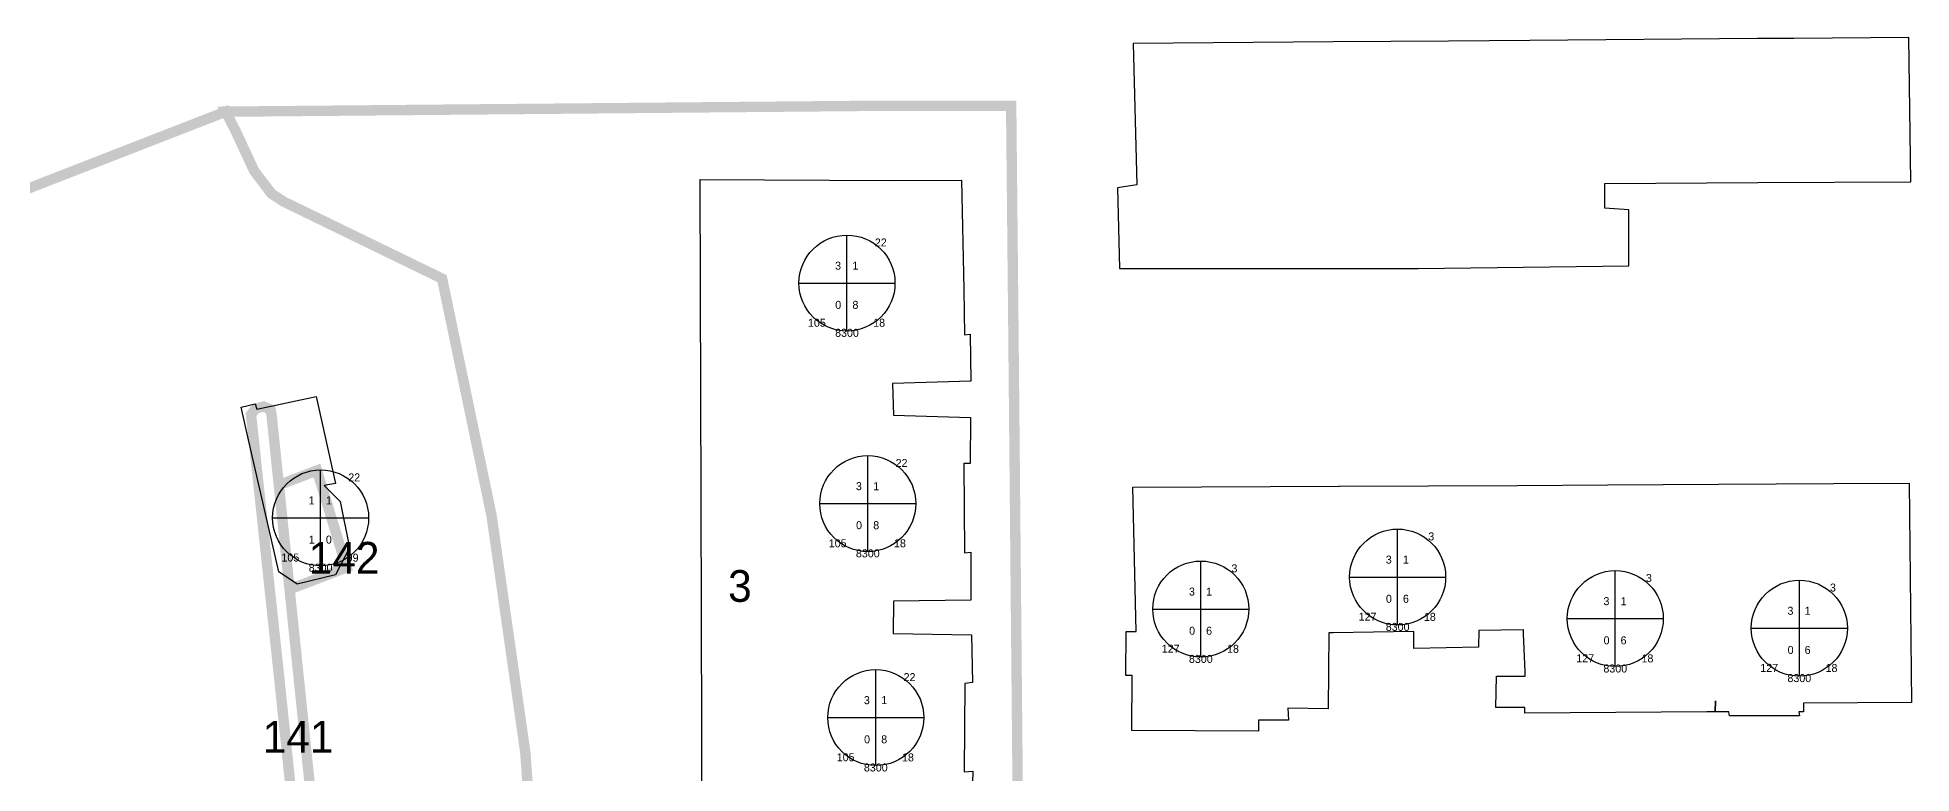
# Model space of a CAD drawing. Header units: inches. Extents: x 179568 to 180433, y 653998 to 654850.
# Drawn here: x 180274 to 180391.1, y 654718.3 to 654764.3 of the extents above; entities that cross this region are included whole.
import ezdxf
from ezdxf.enums import TextEntityAlignment as Align

# ---------------------------------------------------------------- set-up
doc = ezdxf.new("R2010")
doc.units = ezdxf.units.IN
doc.header["$MEASUREMENT"] = 0
for name, color, linetype in [('2200', 254, 'Continuous'), ('2203', 7, 'Continuous'), ('2206', 255, 'Continuous'), ('9100', 255, 'Continuous'), ('chelkot lines', 1, 'Continuous'), ('chelkot numbers', 1, 'Continuous')]:
    doc.layers.add(name, color=color, linetype=linetype)
doc.styles.add('HEBTXT', font='HEBTXT.shx')
doc.styles.get("Standard").update_dxf_attribs({"font": 'arial.ttf'})

# ---------------------------------------------------------------- blocks, each defined once
blk = doc.blocks.new('2206')
at = {"color": 0, "lineweight": -2}
for p, q in [((0, -7.5), (0, 7.5)), ((-7.5, 0), (7.5, 0))]:
    blk.add_line(p, q, dxfattribs=at)
blk.add_circle((0, 0), 7.5, dxfattribs=at)
at = {"color": 0, "lineweight": -2, "style": 'HEBTXT'}
for tag, p in [('NUM-FLOORS', (-0.93, 2.1)), ('NUM-BUSNS-CUR', (-0.9, -4.02))]:
    blk.add_attdef(tag, text='', height=2, dxfattribs=at).set_placement(p, align=Align.RIGHT)
for tag, p in [('NUM-ENTR', (0.83, 2.1)), ('NUM-APTS-CUR', (0.83, -4.02))]:
    blk.add_attdef(tag, p, '', height=2, dxfattribs=at)
at = {"lineweight": -2, "style": 'HEBTXT', "flags": 1}
for tag, p in [('CITY-CODE', (0, -12.5)), ('STREET-CODE', (0, -15)), ('STRT_TYPE', (0, -27.5)), ('STREET-CODE-2', (0, -30))]:
    blk.add_attdef(tag, text='', height=2, dxfattribs=at).set_placement(p, align=Align.CENTER)
at = {"color": 0, "lineweight": -2, "style": 'HEBTXT'}
blk.add_attdef('BLDG-TYPE', text='', height=2, dxfattribs=at).set_placement((0, -22.5), align=Align.CENTER)
at = {"lineweight": -2, "style": 'HEBTXT'}
for tag, p in [('BLDG-NUM-2', (0, -32.5)), ('BLDG-LETTER-2', (0, -35))]:
    blk.add_attdef(tag, text='', height=2, dxfattribs=at).set_placement(p, align=Align.CENTER)
at = {"layer": '2203', "lineweight": -2, "style": 'HEBTXT'}
for tag, p in [('BLDG-NUM', (0, -17.5)), ('BLDG-LETTER', (0, -20))]:
    blk.add_attdef(tag, text='', height=2, dxfattribs=at).set_placement(p, align=Align.CENTER)

msp = doc.modelspace()

# ---------------------------------------------------------------- linework, layer by layer
at = {"layer": '2200'}
for points in [[(180381.49, 654755.25, 73.46), (180391.04, 654755.3, 73.46), (180390.92, 654764.33, 73.46), (180383.73, 654764.27, 73.46), (180381.47, 654764.26, 73.46), (180367.23, 654764.14, 73.46), (180362.15, 654764.1, 73.46), (180354.95, 654764.05, 73.46), (180342.46, 654763.95, 73.46), (180342.68, 654755.11, 73.46), (180341.47, 654754.92, 71.68), (180341.59, 654749.89, 71.68), (180349.52, 654749.89, 74.7), (180354.9, 654749.89, 74.7), (180354.9, 654749.89, 74.7), (180360.27, 654749.89, 74.7), (180366.84, 654749.97, 72.73), (180373.42, 654750.05, 70.77), (180373.43, 654753.56, 70.77), (180371.93, 654753.65, 70.77), (180371.92, 654755.2, 73.46), (180381.48, 654755.25, 73.46)], [(180292.61, 654736.44, 68.09), (180291.9, 654736.32, 68.15), (180292.91, 654735.31, 68.56), (180293.49, 654732.42, 68.56), (180292.6, 654730.72, 68.56), (180290.22, 654730.15, 68.56), (180289.07, 654730.91, 68.56), (180287.18, 654739.17, 68.56), (180286.71, 654741.22, 68.56), (180287.59, 654741.43, 68.56), (180287.7, 654741.08, 68.4), (180291.41, 654741.87, 68.09), (180291.41, 654741.87, 68.09)], [(180366.46, 654736.32, 72.41), (180372.11, 654736.35, 72.41), (180379.03, 654736.39, 72.41), (180386.23, 654736.43, 72.41), (180390.94, 654736.45, 72.41), (180391.09, 654722.75, 72.41), (180384.34, 654722.71, 74.97), (180384.33, 654722.17, 74.81), (180384.05, 654722.17, 74.81), (180384.08, 654721.91, 69.22), (180379.71, 654721.91, 69.26), (180379.68, 654722.17, 74.85), (180378.83, 654722.17, 74.86), (180378.3, 654722.17, 74.86), (180369.77, 654722.09, 74.6), (180366.92, 654722.07, 74.6), (180366.92, 654722.43, 74.62), (180365.12, 654722.43, 65.54), (180365.16, 654724.39, 65.54), (180366.95, 654724.39, 74.76), (180366.95, 654724.69, 74.5), (180366.84, 654727.04, 74.89), (180366.84, 654727.28, 74.93), (180366.83, 654727.28, 74.9), (180366.83, 654727.28, 74.9), (180364.05, 654727.24, 66.74), (180364.04, 654726.2, 66.57), (180360, 654726.13, 66.58), (180359.99, 654727.18, 66.74), (180354.96, 654727.11, 72.41), (180354.96, 654727.11, 72.41), (180354.67, 654727.11, 72.41), (180354.63, 654722.35, 66.92), (180352.11, 654722.39, 66.61), (180352.15, 654721.63, 66.61), (180350.28, 654721.63, 69.92), (180350.28, 654720.95, 69.89), (180342.38, 654721, 70.05), (180342.4, 654724.43, 70.08), (180342, 654724.43, 70.07), (180342.02, 654727.19, 70.07), (180342.64, 654727.19, 70.12), (180342.43, 654736.2, 72.41), (180355.31, 654736.27, 72.41), (180355.34, 654736.27, 72.41)], [(180378.84, 654722.84, 74.74), (180378.83, 654722.17, 74.86), (180378.83, 654722.17, 74.86), (180378.83, 654722.17, 74.86)]]:
    msp.add_polyline3d(points, close=True, dxfattribs=at)
msp.add_polyline3d([(180315.53, 654714.42, 74.76), (180315.49, 654727.88, 74.76), (180315.46, 654735.77, 74.76), (180315.44, 654741.83, 74.76), (180315.4, 654755.44, 74.76), (180327.48, 654755.39, 74.76), (180331.73, 654755.41, 72.14), (180331.87, 654748.56, 74.76), (180331.92, 654745.74, 74.76), (180332.26, 654745.77, 74.76), (180332.3, 654742.84, 74.76), (180327.42, 654742.69, 74.76), (180327.42, 654742.69, 74.76), (180327.47, 654740.71, 74.76), (180332.29, 654740.57, 74.76), (180332.27, 654737.68, 74.76), (180331.88, 654737.69, 74.76), (180331.91, 654732.1, 74.76), (180332.3, 654732.15, 74.76), (180332.3, 654729.15, 74.76), (180327.47, 654729.09, 74.76), (180327.46, 654727.06, 74.76), (180327.46, 654727.06, 74.76), (180327.46, 654727.06, 74.76), (180332.36, 654726.98, 74.76), (180332.41, 654723.99, 74.76), (180331.93, 654723.94, 74.76), (180331.89, 654718.41, 74.76), (180332.43, 654718.44, 74.76), (180332.36, 654715.46, 74.76)], dxfattribs=at)
at = {"layer": 'chelkot lines', "color": 160, "linetype": 'Continuous', "true_color": 0x2323ff, "const_width": 0.65}
msp.add_lwpolyline([(180268.73, 654753.06), (180285.75, 654759.69), (180286.39, 654758.44), (180287.52, 654756), (180288.61, 654754.56), (180289.38, 654754.06), (180299.27, 654749.25), (180302.36, 654734.44), (180304.47, 654719.62), (180305.52, 654705.06)], dxfattribs=at)
for points in [[(180302.36, 654734.44), (180299.27, 654749.25), (180289.38, 654754.06), (180288.61, 654754.56), (180287.52, 654756), (180286.39, 654758.44), (180285.75, 654759.69), (180326.81, 654760.06), (180330.22, 654760.06), (180334.83, 654760.06), (180334.97, 654746), (180335.22, 654719.19), (180335.2, 654695.94), (180305.75, 654695.88), (180305.52, 654705.06), (180304.47, 654719.62), (180302.36, 654734.44)], [(180289.11, 654724.12), (180287.33, 654740.75), (180287.63, 654741.13), (180288.12, 654741.25), (180288.55, 654741.06), (180288.61, 654740.77), (180289.07, 654736.34), (180289.74, 654729.82), (180292.78, 654700.36), (180291.58, 654700.31), (180289.11, 654724.12)], [(180289.11, 654724.12), (180291.58, 654700.31), (180292.78, 654700.36), (180289.74, 654729.82), (180293.3, 654731.19), (180291.45, 654737.25), (180289.07, 654736.34), (180288.61, 654740.77), (180288.55, 654741.06), (180288.12, 654741.25), (180287.63, 654741.13), (180287.33, 654740.75), (180289.11, 654724.12)], [(180293.3, 654731.19), (180289.74, 654729.82), (180289.07, 654736.34), (180291.45, 654737.25), (180293.3, 654731.19)]]:
    msp.add_lwpolyline(points, close=True, dxfattribs=at)

# ---------------------------------------------------------------- block references
at = {"layer": '2206'}
ref = msp.add_blockref('2206', (180324.57, 654748.97), dxfattribs=dict(at, xscale=0.4, yscale=0.4))
ref.add_attrib('CITY_CODE', '8300', dxfattribs={"layer": '9100', "color": 7, "height": 0.5, "style": 'HEBTXT'}).set_placement((180324.57, 654745.61), align=Align.CENTER)
ref.add_attrib('STREET_COD', '105', dxfattribs={"layer": '9100', "color": 7, "height": 0.5, "style": 'HEBTXT'}).set_placement((180322.69, 654746.24), align=Align.CENTER)
ref.add_attrib('BLDG_NUM', '22', dxfattribs={"layer": '2203', "color": 7, "height": 0.5, "style": 'HEBTXT'}).set_placement((180326.68, 654751.26), align=Align.CENTER)
ref.add_attrib('STRT_TYPE', '18', dxfattribs={"layer": '9100', "color": 7, "height": 0.5, "style": 'HEBTXT'}).set_placement((180326.58, 654746.24), align=Align.CENTER)
ref.add_attrib('NUM_FLOORS', '3', dxfattribs={"layer": '0', "color": 0, "height": 0.5, "style": 'HEBTXT'}).set_placement((180324.2, 654749.81), align=Align.RIGHT)
ref.add_attrib('NUM_ENTR', '1', (180324.91, 654749.81), dxfattribs={"layer": '0', "color": 0, "height": 0.5, "style": 'HEBTXT'})
ref.add_attrib('NUM_APTS_C', '8', (180324.91, 654747.36), dxfattribs={"layer": '0', "color": 0, "height": 0.5, "style": 'HEBTXT'})
ref.add_attrib('NUM_BUSNS_', '0', dxfattribs={"layer": '0', "color": 0, "height": 0.5, "style": 'HEBTXT'}).set_placement((180324.21, 654747.36), align=Align.RIGHT)
ref = msp.add_blockref('2206', (180325.87, 654735.18), dxfattribs=dict(at, xscale=0.4, yscale=0.4))
ref.add_attrib('CITY_CODE', '8300', dxfattribs={"layer": '9100', "color": 7, "height": 0.5, "style": 'HEBTXT'}).set_placement((180325.87, 654731.82), align=Align.CENTER)
ref.add_attrib('STREET_COD', '105', dxfattribs={"layer": '9100', "color": 7, "height": 0.5, "style": 'HEBTXT'}).set_placement((180323.99, 654732.45), align=Align.CENTER)
ref.add_attrib('BLDG_NUM', '22', dxfattribs={"layer": '2203', "color": 7, "height": 0.5, "style": 'HEBTXT'}).set_placement((180327.98, 654737.47), align=Align.CENTER)
ref.add_attrib('STRT_TYPE', '18', dxfattribs={"layer": '9100', "color": 7, "height": 0.5, "style": 'HEBTXT'}).set_placement((180327.88, 654732.45), align=Align.CENTER)
ref.add_attrib('NUM_FLOORS', '3', dxfattribs={"layer": '0', "color": 0, "height": 0.5, "style": 'HEBTXT'}).set_placement((180325.5, 654736.02), align=Align.RIGHT)
ref.add_attrib('NUM_ENTR', '1', (180326.21, 654736.02), dxfattribs={"layer": '0', "color": 0, "height": 0.5, "style": 'HEBTXT'})
ref.add_attrib('NUM_APTS_C', '8', (180326.21, 654733.58), dxfattribs={"layer": '0', "color": 0, "height": 0.5, "style": 'HEBTXT'})
ref.add_attrib('NUM_BUSNS_', '0', dxfattribs={"layer": '0', "color": 0, "height": 0.5, "style": 'HEBTXT'}).set_placement((180325.51, 654733.58), align=Align.RIGHT)
ref = msp.add_blockref('2206', (180291.68, 654734.29), dxfattribs=dict(at, xscale=0.4, yscale=0.4))
ref.add_attrib('CITY_CODE', '8300', dxfattribs={"layer": '9100', "color": 7, "height": 0.5, "style": 'HEBTXT'}).set_placement((180291.68, 654730.92), align=Align.CENTER)
ref.add_attrib('STREET_COD', '105', dxfattribs={"layer": '9100', "color": 7, "height": 0.5, "style": 'HEBTXT'}).set_placement((180289.79, 654731.56), align=Align.CENTER)
ref.add_attrib('BLDG_NUM', '22', dxfattribs={"layer": '2203', "color": 7, "height": 0.5, "style": 'HEBTXT'}).set_placement((180293.78, 654736.57), align=Align.CENTER)
ref.add_attrib('STRT_TYPE', '99', dxfattribs={"layer": '9100', "color": 7, "height": 0.5, "style": 'HEBTXT'}).set_placement((180293.68, 654731.55), align=Align.CENTER)
ref.add_attrib('NUM_FLOORS', '1', dxfattribs={"layer": '0', "color": 0, "height": 0.5, "style": 'HEBTXT'}).set_placement((180291.3, 654735.13), align=Align.RIGHT)
ref.add_attrib('NUM_ENTR', '1', (180292.01, 654735.13), dxfattribs={"layer": '0', "color": 0, "height": 0.5, "style": 'HEBTXT'})
ref.add_attrib('NUM_APTS_C', '0', (180292.01, 654732.68), dxfattribs={"layer": '0', "color": 0, "height": 0.5, "style": 'HEBTXT'})
ref.add_attrib('NUM_BUSNS_', '1', dxfattribs={"layer": '0', "color": 0, "height": 0.5, "style": 'HEBTXT'}).set_placement((180291.31, 654732.68), align=Align.RIGHT)
ref = msp.add_blockref('2206', (180358.98, 654730.59), dxfattribs=dict(at, xscale=0.4, yscale=0.4))
ref.add_attrib('CITY_CODE', '8300', dxfattribs={"layer": '9100', "color": 7, "height": 0.5, "style": 'HEBTXT'}).set_placement((180358.98, 654727.22), align=Align.CENTER)
ref.add_attrib('STREET_COD', '127', dxfattribs={"layer": '9100', "color": 7, "height": 0.5, "style": 'HEBTXT'}).set_placement((180357.1, 654727.86), align=Align.CENTER)
ref.add_attrib('BLDG_NUM', '3', dxfattribs={"layer": '2203', "color": 7, "height": 0.5, "style": 'HEBTXT'}).set_placement((180361.08, 654732.88), align=Align.CENTER)
ref.add_attrib('STRT_TYPE', '18', dxfattribs={"layer": '9100', "color": 7, "height": 0.5, "style": 'HEBTXT'}).set_placement((180360.99, 654727.85), align=Align.CENTER)
ref.add_attrib('NUM_FLOORS', '3', dxfattribs={"layer": '0', "color": 0, "height": 0.5, "style": 'HEBTXT'}).set_placement((180358.61, 654731.43), align=Align.RIGHT)
ref.add_attrib('NUM_ENTR', '1', (180359.31, 654731.43), dxfattribs={"layer": '0', "color": 0, "height": 0.5, "style": 'HEBTXT'})
ref.add_attrib('NUM_APTS_C', '6', (180359.31, 654728.98), dxfattribs={"layer": '0', "color": 0, "height": 0.5, "style": 'HEBTXT'})
ref.add_attrib('NUM_BUSNS_', '0', dxfattribs={"layer": '0', "color": 0, "height": 0.5, "style": 'HEBTXT'}).set_placement((180358.62, 654728.98), align=Align.RIGHT)
ref = msp.add_blockref('2206', (180346.68, 654728.59), dxfattribs=dict(at, xscale=0.4, yscale=0.4))
ref.add_attrib('CITY_CODE', '8300', dxfattribs={"layer": '9100', "color": 7, "height": 0.5, "style": 'HEBTXT'}).set_placement((180346.68, 654725.22), align=Align.CENTER)
ref.add_attrib('STREET_COD', '127', dxfattribs={"layer": '9100', "color": 7, "height": 0.5, "style": 'HEBTXT'}).set_placement((180344.8, 654725.86), align=Align.CENTER)
ref.add_attrib('BLDG_NUM', '3', dxfattribs={"layer": '2203', "color": 7, "height": 0.5, "style": 'HEBTXT'}).set_placement((180348.78, 654730.88), align=Align.CENTER)
ref.add_attrib('STRT_TYPE', '18', dxfattribs={"layer": '9100', "color": 7, "height": 0.5, "style": 'HEBTXT'}).set_placement((180348.69, 654725.85), align=Align.CENTER)
ref.add_attrib('NUM_FLOORS', '3', dxfattribs={"layer": '0', "color": 0, "height": 0.5, "style": 'HEBTXT'}).set_placement((180346.31, 654729.43), align=Align.RIGHT)
ref.add_attrib('NUM_ENTR', '1', (180347.01, 654729.43), dxfattribs={"layer": '0', "color": 0, "height": 0.5, "style": 'HEBTXT'})
ref.add_attrib('NUM_APTS_C', '6', (180347.01, 654726.98), dxfattribs={"layer": '0', "color": 0, "height": 0.5, "style": 'HEBTXT'})
ref.add_attrib('NUM_BUSNS_', '0', dxfattribs={"layer": '0', "color": 0, "height": 0.5, "style": 'HEBTXT'}).set_placement((180346.32, 654726.98), align=Align.RIGHT)
ref = msp.add_blockref('2206', (180372.58, 654727.99), dxfattribs=dict(at, xscale=0.4, yscale=0.4))
ref.add_attrib('CITY_CODE', '8300', dxfattribs={"layer": '9100', "color": 7, "height": 0.5, "style": 'HEBTXT'}).set_placement((180372.58, 654724.62), align=Align.CENTER)
ref.add_attrib('STREET_COD', '127', dxfattribs={"layer": '9100', "color": 7, "height": 0.5, "style": 'HEBTXT'}).set_placement((180370.7, 654725.26), align=Align.CENTER)
ref.add_attrib('BLDG_NUM', '3', dxfattribs={"layer": '2203', "color": 7, "height": 0.5, "style": 'HEBTXT'}).set_placement((180374.68, 654730.28), align=Align.CENTER)
ref.add_attrib('STRT_TYPE', '18', dxfattribs={"layer": '9100', "color": 7, "height": 0.5, "style": 'HEBTXT'}).set_placement((180374.59, 654725.25), align=Align.CENTER)
ref.add_attrib('NUM_FLOORS', '3', dxfattribs={"layer": '0', "color": 0, "height": 0.5, "style": 'HEBTXT'}).set_placement((180372.21, 654728.83), align=Align.RIGHT)
ref.add_attrib('NUM_ENTR', '1', (180372.91, 654728.83), dxfattribs={"layer": '0', "color": 0, "height": 0.5, "style": 'HEBTXT'})
ref.add_attrib('NUM_APTS_C', '6', (180372.91, 654726.38), dxfattribs={"layer": '0', "color": 0, "height": 0.5, "style": 'HEBTXT'})
ref.add_attrib('NUM_BUSNS_', '0', dxfattribs={"layer": '0', "color": 0, "height": 0.5, "style": 'HEBTXT'}).set_placement((180372.22, 654726.38), align=Align.RIGHT)
ref = msp.add_blockref('2206', (180384.08, 654727.39), dxfattribs=dict(at, xscale=0.4, yscale=0.4))
ref.add_attrib('CITY_CODE', '8300', dxfattribs={"layer": '9100', "color": 7, "height": 0.5, "style": 'HEBTXT'}).set_placement((180384.08, 654724.02), align=Align.CENTER)
ref.add_attrib('STREET_COD', '127', dxfattribs={"layer": '9100', "color": 7, "height": 0.5, "style": 'HEBTXT'}).set_placement((180382.2, 654724.66), align=Align.CENTER)
ref.add_attrib('BLDG_NUM', '3', dxfattribs={"layer": '2203', "color": 7, "height": 0.5, "style": 'HEBTXT'}).set_placement((180386.18, 654729.68), align=Align.CENTER)
ref.add_attrib('STRT_TYPE', '18', dxfattribs={"layer": '9100', "color": 7, "height": 0.5, "style": 'HEBTXT'}).set_placement((180386.09, 654724.65), align=Align.CENTER)
ref.add_attrib('NUM_FLOORS', '3', dxfattribs={"layer": '0', "color": 0, "height": 0.5, "style": 'HEBTXT'}).set_placement((180383.71, 654728.23), align=Align.RIGHT)
ref.add_attrib('NUM_ENTR', '1', (180384.41, 654728.23), dxfattribs={"layer": '0', "color": 0, "height": 0.5, "style": 'HEBTXT'})
ref.add_attrib('NUM_APTS_C', '6', (180384.41, 654725.78), dxfattribs={"layer": '0', "color": 0, "height": 0.5, "style": 'HEBTXT'})
ref.add_attrib('NUM_BUSNS_', '0', dxfattribs={"layer": '0', "color": 0, "height": 0.5, "style": 'HEBTXT'}).set_placement((180383.72, 654725.78), align=Align.RIGHT)
ref = msp.add_blockref('2206', (180326.37, 654721.8), dxfattribs=dict(at, xscale=0.4, yscale=0.4))
ref.add_attrib('CITY_CODE', '8300', dxfattribs={"layer": '9100', "color": 7, "height": 0.5, "style": 'HEBTXT'}).set_placement((180326.37, 654718.43), align=Align.CENTER)
ref.add_attrib('STREET_COD', '105', dxfattribs={"layer": '9100', "color": 7, "height": 0.5, "style": 'HEBTXT'}).set_placement((180324.49, 654719.07), align=Align.CENTER)
ref.add_attrib('BLDG_NUM', '22', dxfattribs={"layer": '2203', "color": 7, "height": 0.5, "style": 'HEBTXT'}).set_placement((180328.48, 654724.08), align=Align.CENTER)
ref.add_attrib('STRT_TYPE', '18', dxfattribs={"layer": '9100', "color": 7, "height": 0.5, "style": 'HEBTXT'}).set_placement((180328.38, 654719.06), align=Align.CENTER)
ref.add_attrib('NUM_FLOORS', '3', dxfattribs={"layer": '0', "color": 0, "height": 0.5, "style": 'HEBTXT'}).set_placement((180326, 654722.64), align=Align.RIGHT)
ref.add_attrib('NUM_ENTR', '1', (180326.71, 654722.64), dxfattribs={"layer": '0', "color": 0, "height": 0.5, "style": 'HEBTXT'})
ref.add_attrib('NUM_APTS_C', '8', (180326.71, 654720.19), dxfattribs={"layer": '0', "color": 0, "height": 0.5, "style": 'HEBTXT'})
ref.add_attrib('NUM_BUSNS_', '0', dxfattribs={"layer": '0', "color": 0, "height": 0.5, "style": 'HEBTXT'}).set_placement((180326.01, 654720.19), align=Align.RIGHT)

# ---------------------------------------------------------------- texts
at = {"layer": 'chelkot numbers', "color": 160, "true_color": 0x2323ff, "char_height": 0.2, "attachment_point": 7}
for s, insert, width in [('\\fMS Shell Dlg 2|i0|b0;\\H1.98443;142', (180290.93, 654730.8), 4.3657), ('\\fMS Shell Dlg 2|i0|b0;\\H1.98443;3', (180317.14, 654729.01), 1.4552), ('\\fMS Shell Dlg 2|i0|b0;\\H1.98443;141', (180288.06, 654719.61), 4.3657)]:
    msp.add_mtext(s, dxfattribs=dict(at, insert=insert, width=width))

doc.saveas('drawing.dxf')
